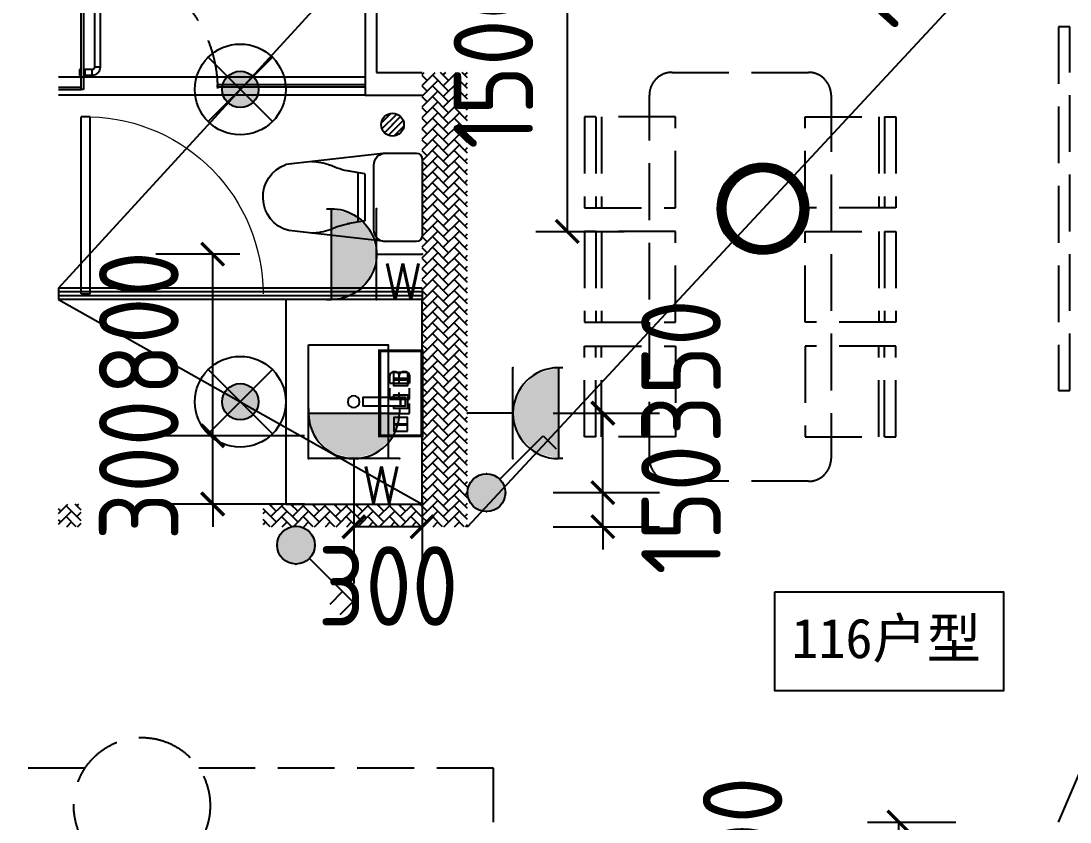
# Model space of a CAD drawing. Extents: x 3002737 to 4077523, y -995787 to -7267.
# Drawn here: x 3604489 to 3609106, y -713956 to -710429 of the extents above; entities that cross this region are included whole.
import ezdxf
from ezdxf.enums import TextEntityAlignment as Align

# ---------------------------------------------------------------- set-up
doc = ezdxf.new("R2010")
doc.units = 0
doc.header["$LTSCALE"] = 1000
doc.header["$MEASUREMENT"] = 0
doc.linetypes.add('A户型$0$DASH', pattern=[0.35, 0.25, -0.1])
doc.linetypes.add('DASH', pattern=[0.35, 0.25, -0.1])
doc.layers.get('0').update_dxf_attribs({"linetype": 'CONTINUOUS'})
doc.layers.get('Defpoints').update_dxf_attribs({"linetype": 'CONTINUOUS'})
for name, color, linetype in [('!!电气', 1, 'CONTINUOUS'), ('5fur', 175, 'CONTINUOUS'), ('CURTWALL', 4, 'CONTINUOUS'), ('EQUIP-插座', 3, 'CONTINUOUS'), ('EQUIP-照明', 3, 'CONTINUOUS'), ('IP-bath&kitchen-JOHNSON', 4, 'CONTINUOUS'), ('LVTRY', 252, 'CONTINUOUS'), ('P-bath&kitchen-JOHNSON', 4, 'CONTINUOUS'), ('TEL_TEXT', 7, 'CONTINUOUS'), ('保温', 6, 'CONTINUOUS')]:
    doc.layers.add(name, color=color, linetype=linetype)
doc.layers.add('EQUIP-消防', color=3, linetype='CONTINUOUS', lineweight=20)
doc.styles.add('_TEL_DIM', font='SIMPLEX', dxfattribs={"width": 0.8, "height": 3.5, "bigfont": 'HZTXT'})
doc.styles.get("Standard").update_dxf_attribs({"font": 'gbenor.shx', "bigfont": 'gbcbig.shx'})
doc.styles.add('黑体', font='simhei.ttf')
doc.dimstyles.get("Standard").update_dxf_attribs({"dimscale": 100, "dimtxt": 3.5, "dimasz": 1, "dimexe": 2.5, "dimexo": 3, "dimgap": 1.5, "dimtad": 1, "dimdec": 0, "dimzin": 0, "dimdsep": 46, "dimtxsty": 'Standard', "dimblk": 'ARCHTICK', "dimcen": 0.09, "dimadec": 0, "dimazin": 0, "dimtfac": 1, "dimtdec": 0, "dimtix": 1, "dimtmove": 2, "dimatfit": 3, "dimfxl": 1, "dimtolj": 1, "dimtzin": 0, "dimarcsym": 0})
pattern_1 = [(45, (0, 0), (0, 47.4157523), [100.584, -33.528]), (135, (23.708, 23.708), (3e-15, 47.4157523), [100.584, -33.528])]

# ---------------------------------------------------------------- blocks, each defined once
blk = doc.blocks.new('$lvtry$00000171')
for p, q in [((-74.2, 10.6), (-10.6, 74.2)), ((-69.8, -27.4), (27.4, 69.8)), ((-53, -53), (53, 53)), ((-27.4, -69.8), (69.8, 27.4)), ((10.6, -74.2), (74.2, -10.6))]:
    blk.add_line(p, q)
blk.add_circle((0, 0), 75)
blk.add_point((0, 0))
blk = doc.blocks.new('DSGDFGF')
blk.add_hatch(color=252).paths.add_polyline_path([(677792.1, 343575.9), (677790.9, 343578.7), (677782.6, 343575.2), (677783.8, 343572.5)])
at = {"color": 252}
for p, q in [((677781, 343575.1), (677792.8, 343580)), ((677781.6, 343574.8), (677782.2, 343575)), ((677792.6, 343568.1), (677782.1, 343568.1)), ((677792.6, 343566.8), (677782.1, 343566.8)), ((677782.2, 343575), (677783.5, 343571.8)), ((677782.3, 343566.8), (677782.3, 343547.2)), ((677783.5, 343571.8), (677792.7, 343575.6)), ((677787.3, 343577.7), (677787.3, 343538.6)), ((677791.4, 343578.9), (677793.1, 343579.6)), ((677791.4, 343578.9), (677792.7, 343575.6)), ((677792.3, 343566.8), (677792.3, 343545.4)), ((677781.8, 343558.8), (677784, 343558.3)), ((677784, 343558.3), (677781.8, 343558.3)), ((677792.9, 343558.9), (677790.7, 343558.4)), ((677790.7, 343558.4), (677792.9, 343558.4)), ((676468.9, 342807.1), (676404.1, 342871.9)), ((676471.8, 342832.4), (676429.4, 342874.8)), ((676440.6, 342778.8), (676375.8, 342843.6)), ((676457.7, 342790), (676387, 342860.7)), ((677752.3, 342860.3), (677792.3, 342860.3)), ((677752.3, 342080.3), (677752.3, 342860.3)), ((677792.3, 342080.3), (677792.3, 342860.3)), ((676415.3, 342775.8), (676372.8, 342818.3)), ((676451.7, 342700.2), (676317.3, 342700.2)), ((676451.7, 342700.2), (676891.6, 342650.1)), ((676292.3, 342675.2), (676292.3, 342335.2)), ((676505, 342363.4), (676505, 342646.9)), ((676543.6, 342608.4), (676622.4, 342622)), ((676543.6, 342608.4), (676543.6, 342402)), ((676575.6, 342613.9), (676575.6, 342396.5)), ((676543.6, 342402), (676622.4, 342388.4)), ((676451.7, 342310.2), (676879.4, 342358.9)), ((676317.3, 342310.2), (676451.7, 342310.2)), ((677792.3, 342080.3), (677752.3, 342080.3))]:
    blk.add_line(p, q, dxfattribs=at)
for points in [[(676792.3, 341855.3), (676442.3, 341855.3), (676442.3, 341355.6), (676792.3, 341355.6)], [(676357.2, 341735.5), (676357.2, 341675.5), (676417.2, 341675.5), (676417.2, 341735.5)], [(676412.2, 341708.5), (676412.2, 341702.5), (676362.2, 341702.5), (676362.2, 341708.5)], [(676387.2, 341585.5), (676387.2, 341625.5), (676367.2, 341625.5), (676367.2, 341585.5)], [(676387.2, 341625.5), (676387.2, 341585.5), (676552.2, 341585.5), (676552.2, 341625.5)], [(676357.2, 341475.5), (676357.2, 341535.5), (676417.2, 341535.5), (676417.2, 341475.5)], [(676412.2, 341502.5), (676412.2, 341508.5), (676362.2, 341508.5), (676362.2, 341502.5)]]:
    blk.add_lwpolyline(points, close=True, dxfattribs=at)
blk.add_lwpolyline([(676417.2, 341625.5), (676417.2, 341635.5), (676357.2, 341635.5), (676357.2, 341575.5), (676417.2, 341575.5), (676417.2, 341585.5)], dxfattribs=at)
blk.add_circle((676593.5, 341605.5), 26, dxfattribs=at)
for centre, radius, start, end in [((677793.5, 343561.9), 13.5, 155.1524, 208.9779), ((677800.8, 343573.5), 20.5, 177.9915, 196.9003), ((677781.4, 343574.2), 1, 111.5266, 175.7652), ((677800.9, 343573.5), 19.5, 177.4658, 196.2484), ((677781.9, 343574.4), 0.5, 112.733, 178.0542), ((677796, 343562.2), 14.6, 161.8973, 193.7147), ((677816.4, 343571), 24, 160.7609, 187.0487), ((677781, 343562.3), 12.4, 343.9451, 21.3478), ((677793.2, 343578.9), 1.17, 340.0401, 112.533), ((677781.3, 343561.9), 13.4, 330.1502, 25.0815), ((677793.2, 343579.1), 0.5, 340.7609, 112.533), ((677813.7, 343571.4), 20.6, 160.0401, 190.8473), ((677782.1, 343555.6), 0.5, 208.9779, 24.2283), ((677791.2, 343559.6), 9.42, 188.0154, 204.2283), ((677781.4, 343560.5), 11.7, 335.4186, 349.5177), ((677792.5, 343555.5), 0.5, 155.4186, 330.1502), ((676317.3, 342675.2), 25, 90, 180), ((676451.7, 342646.9), 53.3, 0, 90), ((676566.3, 342910.4), 293.8, 278.5172, 296.4631), ((676779.2, 342438.8), 224.1, 90, 111.4798), ((676839.7, 342506.4), 152.8, 285.0773, 70.1181), ((676451.7, 342363.4), 53.3, 270, 0), ((676566.3, 342100), 293.8, 63.5369, 81.4828), ((676779.2, 342571.5), 224.1, 248.5202, 270), ((676317.3, 342335.2), 25, 180, 270)]:
    blk.add_arc(centre, radius, start, end, dxfattribs=at)
at = {"color": 252, "lineweight": 13}
blk.add_arc((677772.3, 342080.3), 780, 91.4693, 180, dxfattribs=at)
at = {"color": 252, "extrusion": (0, 0, -1)}
blk.add_ellipse((676422.3, 342825.3), major_axis=(-35.4, 35.4), ratio=1, start_param=5.497787, end_param=11.780972, dxfattribs=at)
at = {"color": 252}
blk.add_open_spline([(677782.3, 343547.2), (677783.2, 343546.4), (677785, 343544.8), (677788.2, 343548.5), (677790.8, 343546.6), (677792.3, 343545.4)], degree=3, knots=[0, 0, 0, 0, 3.066329, 6.218313, 11.124135, 11.124135, 11.124135, 11.124135], dxfattribs=at)
blk.add_point((676422.3, 342825.3), dxfattribs=at)
at = {"layer": 'CURTWALL', "color": 252}
for p, q in [((676292.3, 342105.3), (677892.3, 342105.3)), ((676292.3, 342105.3), (676292.3, 342055.3)), ((676292.3, 342088.7), (677892.3, 342088.7)), ((677892.3, 342105.3), (677892.3, 342055.3)), ((676292.3, 342072), (677892.3, 342072)), ((676292.3, 342055.3), (677892.3, 342055.3))]:
    blk.add_line(p, q, dxfattribs=at)
at = {"layer": 'IP-bath&kitchen-JOHNSON', "color": 252}
for p, q in [((676492.3, 343855.3), (676492.3, 343055)), ((676542.3, 343855.3), (676542.3, 342955)), ((676755.5, 343548.5), (676817.3, 343638)), ((676542.3, 343553.9), (676542.4, 343406.7)), ((676715.9, 343490.9), (676591.6, 343490.9)), ((676715.9, 343469.9), (676591.6, 343469.9)), ((676803.7, 343480.3), (676967, 343480.3)), ((676755.5, 343412.1), (676817.3, 343322.7)), ((676492.3, 343055), (676292.3, 343055)), ((676542.3, 343035), (677892.3, 343035)), ((676542.3, 343000), (677192.3, 343000)), ((676542.3, 342990), (677192.3, 342990)), ((677192.3, 342990), (677192.3, 343000)), ((677892.3, 342990), (677792.3, 342990)), ((677792.3, 342980), (677792.3, 342990)), ((677892.3, 342980), (677792.3, 342980)), ((676542.3, 342955), (676292.3, 342955)), ((676542.3, 342955), (677892.3, 342955))]:
    blk.add_line(p, q, dxfattribs=at)
blk.add_lwpolyline([(676542.3, 343553.9), (676558.1, 343553.9), (676558.1, 343406.7), (676542.4, 343406.7)], dxfattribs=at)
for points in [[(676573, 343506.6, 0.364142), (676558.1, 343518.1, 0.020495)], [(676591.6, 343490.9, -0.21439), (676573, 343506.6, -7.649644)], [(676591.8, 343469.9, 0.214893), (676573, 343454, 7.649644)], [(676573, 343454, -0.364142), (676558.1, 343442.6, -0.020495)]]:
    blk.add_lwpolyline(points, format="xyb", dxfattribs=at)
blk.add_arc((676715.9, 343480.4), 10.5, 270.0085, 90.0085, dxfattribs=at)
for centre, major_axis, ratio, start_param, end_param in [((676723.6, 343480.4), (0, 53.6), 0.987577, 1.76809, 7.656688), ((676721.1, 343480.4), (0, -51), 0.990052, -1.36297, 4.504563), ((676720.1, 343480.4), (0, -26.8), 0.994812, -1.167677, 4.309269), ((676707.1, 343492.9), (-1.43, 0), 0.85, 4.712389, 10.995574), ((676707.1, 343467.9), (-1.43, 0), 0.85, -1.570796, 4.712389), ((676731.5, 343492.9), (-1.43, 0), 0.85, 4.712389, 10.995574), ((676731.5, 343467.9), (-1.43, 0), 0.85, 4.712389, 10.995574)]:
    blk.add_ellipse(centre, major_axis=major_axis, ratio=ratio, start_param=start_param, end_param=end_param, dxfattribs=at)
at = {"layer": 'LVTRY', "color": 252}
for p, q in [((676292.3, 341155.3), (676292.3, 342055.3)), ((676292.3, 342055.3), (676892.3, 342055.3)), ((676892.3, 342055.3), (676892.3, 341155.3)), ((676892.3, 341155.3), (676292.3, 341155.3))]:
    blk.add_line(p, q, dxfattribs=at)
at = {"layer": 'P-bath&kitchen-JOHNSON', "color": 252}
for p, q in [((677792.3, 343566.8), (677782.3, 343566.8)), ((677782.3, 343566.8), (677782.3, 342980)), ((677792.3, 342980), (677792.3, 343566.8)), ((677745, 343529.5), (677745, 343504.1)), ((677776.6, 343529.5), (677745, 343529.5)), ((677782.2, 343542.4), (677788.6, 343542.4)), ((677782.2, 343512.4), (677782.2, 343542.4)), ((677785.1, 343542.4), (677787.4, 343540.1)), ((677785.1, 343523.3), (677785.1, 343542.4)), ((677785.1, 343531.5), (677785.1, 343512.4)), ((677785.1, 343512.4), (677787.4, 343514.7)), ((677787.4, 343524.9), (677787.4, 343540.1)), ((677787.4, 343524.9), (677787.4, 343514.7)), ((677788.6, 343542.4), (677790.3, 343540.6)), ((677788.6, 343540.1), (677788.6, 343542.4)), ((677788.6, 343514.7), (677788.6, 343512.4)), ((677788.6, 343512.4), (677790.3, 343514.1)), ((677790.3, 343540.1), (677790.3, 343540.6)), ((677790.3, 343514.7), (677790.3, 343514.1)), ((677798.5, 343529.5), (677853.2, 343529.5)), ((677803.9, 343542.4), (677806.8, 343542.4)), ((677803.9, 343542.4), (677803.9, 343512.4)), ((677806.8, 343542.4), (677809.1, 343540.1)), ((677806.8, 343542.4), (677806.8, 343524.9)), ((677806.8, 343512.4), (677806.8, 343529.8)), ((677806.8, 343512.4), (677809.1, 343514.7)), ((677809.1, 343514.7), (677809.1, 343540.1)), ((677830.2, 343504.1), (677830.2, 343529.5)), ((677709.2, 343493.7), (677709.2, 343078.1)), ((677709.2, 343493.7), (677734.6, 343493.7)), ((677734.6, 343493.7), (677734.6, 343078.1)), ((677776.6, 343504.1), (677745, 343504.1)), ((677782.2, 343512.4), (677788.6, 343512.4)), ((677798.5, 343504.1), (677853.2, 343504.1)), ((677803.9, 343512.4), (677806.8, 343512.4)), ((677709.2, 343078.1), (677734.6, 343078.1)), ((677744.9, 343042.3), (677744.9, 343067.7)), ((677744.9, 343067.7), (677776.6, 343067.7)), ((677778.9, 343070), (677776.6, 343067.7)), ((677776.6, 343067.7), (677776.6, 343042.3)), ((677778.9, 343070), (677778.9, 343040)), ((677781.8, 343070), (677778.9, 343070)), ((677781.8, 343070), (677781.8, 343040)), ((677793.3, 343070), (677796.2, 343070)), ((677793.3, 343040), (677793.3, 343070)), ((677796.2, 343040), (677796.2, 343070)), ((677796.2, 343070), (677797.9, 343068.3)), ((677797.9, 343041.8), (677797.9, 343068.3)), ((677744.9, 343042.3), (677776.6, 343042.3)), ((677778.9, 343040), (677776.6, 343042.3)), ((677781.8, 343040), (677778.9, 343040)), ((677793.3, 343040), (677796.2, 343040)), ((677782.3, 342980), (677792.3, 342980))]:
    blk.add_line(p, q, dxfattribs=at)
at = {"layer": 'P-bath&kitchen-JOHNSON', "color": 252, "linetype": 'DASH'}
blk.add_arc((677778.5, 342977.6), 586.2, 89.7967, 179.3922, dxfattribs=at)
at = {"layer": 'P-bath&kitchen-JOHNSON', "color": 252}
blk.add_arc((677844.7, 343516.8), 15.3, 304.053, 55.9616, dxfattribs=at)
for centre, major_axis, start_param, end_param in [((677745, 343493.7), (0, 10.4), 0, 1.570796), ((677744.9, 343078.1), (0, 35.7), 1.570796, 3.141593), ((677744.9, 343078.1), (0, 10.4), 1.570796, 3.141593)]:
    blk.add_ellipse(centre, major_axis=major_axis, ratio=1, start_param=start_param, end_param=end_param, dxfattribs=at)
at = {"layer": 'LVTRY', "color": 252, "xscale": -0.6666666667107826, "yscale": 0.6666666667107826}
blk.add_blockref('$lvtry$00000171', (676672.3, 343725.3), dxfattribs=at)
blk = doc.blocks.new('GDFGDGRD')
at = {"layer": '保温', "linetype": 'ByBlock', "ltscale": 10}
h = blk.add_hatch(dxfattribs=at)
h.set_pattern_fill('AR-HBONE', color=251, scale=55)
h.set_pattern_definition(pattern_1)
h.paths.add_polyline_path([(427216.6, 370023.7), (427216.6, 372023.7), (427016.6, 372023.7), (427016.6, 370023.7)])
h = blk.add_hatch(dxfattribs=at)
h.set_pattern_fill('AR-HBONE', color=251, scale=55)
h.set_pattern_definition(pattern_1)
h.paths.add_polyline_path([(425516.6, 370023.7), (425516.6, 370123.7), (425416.6, 370123.7), (425416.6, 370023.7)])
h = blk.add_hatch(dxfattribs=at)
h.set_pattern_fill('AR-HBONE', color=251, scale=55)
h.set_pattern_definition(pattern_1)
h.paths.add_polyline_path([(427016.6, 370023.7), (427016.6, 370123.7), (426316.6, 370123.7), (426316.6, 370023.7)])
blk = doc.blocks.new('FGDGDGRDGRRD')
at = {"layer": '5fur', "color": 252, "linetype": 'A户型$0$DASH'}
for p, q in [((428585, 369958.6), (428534.8, 369958.6)), ((428534.8, 369958.6), (428534.8, 368358.3)), ((428585, 369958.6), (428534.8, 369958.6)), ((428534.8, 369958.6), (428534.8, 368358.3)), ((428585, 368358.3), (428585, 369958.6)), ((428585, 368358.3), (428585, 369958.6)), ((426834.8, 369758.3), (427434.8, 369758.3)), ((426834.8, 369758.3), (427434.8, 369758.3)), ((426734.8, 368058.3), (426734.8, 369658.3)), ((426734.8, 368058.3), (426734.8, 369658.3)), ((427534.8, 369658.3), (427534.8, 368058.3)), ((427534.8, 369658.3), (427534.8, 368058.3)), ((426849.6, 369562.7), (426449.6, 369562.7)), ((426449.6, 369562.7), (426449.6, 369162.7)), ((426849.6, 369562.7), (426449.6, 369562.7)), ((426449.6, 369562.7), (426449.6, 369162.7)), ((426499.6, 369562.7), (426499.6, 369162.7)), ((426499.6, 369562.7), (426499.6, 369162.7)), ((426524.6, 369562.7), (426524.6, 369162.7)), ((426524.6, 369562.7), (426524.6, 369162.7)), ((426849.6, 369162.7), (426849.6, 369562.7)), ((426849.6, 369162.7), (426849.6, 369562.7)), ((427420, 369162.7), (427420, 369562.7)), ((427420, 369562.7), (427820, 369562.7)), ((427420, 369162.7), (427420, 369562.7)), ((427420, 369562.7), (427820, 369562.7)), ((427745, 369562.7), (427745, 369162.7)), ((427745, 369562.7), (427745, 369162.7)), ((427770, 369562.7), (427770, 369162.7)), ((427770, 369562.7), (427770, 369162.7)), ((427820, 369562.7), (427820, 369162.7)), ((427820, 369562.7), (427820, 369162.7)), ((426449.6, 369162.7), (426849.6, 369162.7)), ((426449.6, 369162.7), (426849.6, 369162.7)), ((427820, 369162.7), (427420, 369162.7)), ((427820, 369162.7), (427420, 369162.7)), ((426849.6, 369058.3), (426449.6, 369058.3)), ((426449.6, 369058.3), (426449.6, 368658.3)), ((426849.6, 369058.3), (426449.6, 369058.3)), ((426449.6, 369058.3), (426449.6, 368658.3)), ((426499.6, 369058.3), (426499.6, 368658.3)), ((426499.6, 369058.3), (426499.6, 368658.3)), ((426524.6, 369058.3), (426524.6, 368658.3)), ((426524.6, 369058.3), (426524.6, 368658.3)), ((426849.6, 368658.3), (426849.6, 369058.3)), ((426849.6, 368658.3), (426849.6, 369058.3)), ((427420, 368658.3), (427420, 369058.3)), ((427420, 369058.3), (427820, 369058.3)), ((427420, 368658.3), (427420, 369058.3)), ((427420, 369058.3), (427820, 369058.3)), ((427745, 369058.3), (427745, 368658.3)), ((427745, 369058.3), (427745, 368658.3)), ((427770, 369058.3), (427770, 368658.3)), ((427770, 369058.3), (427770, 368658.3)), ((427820, 369058.3), (427820, 368658.3)), ((427820, 369058.3), (427820, 368658.3)), ((426449.6, 368658.3), (426849.6, 368658.3)), ((426449.6, 368658.3), (426849.6, 368658.3)), ((427820, 368658.3), (427420, 368658.3)), ((427820, 368658.3), (427420, 368658.3)), ((426449.6, 368153.8), (426449.6, 368553.8)), ((426449.6, 368553.8), (426849.6, 368553.8)), ((426449.6, 368153.8), (426449.6, 368553.8)), ((426449.6, 368553.8), (426849.6, 368553.8)), ((426499.6, 368153.8), (426499.6, 368553.8)), ((426499.6, 368153.8), (426499.6, 368553.8)), ((426524.6, 368153.8), (426524.6, 368553.8)), ((426524.6, 368153.8), (426524.6, 368553.8)), ((426849.6, 368553.8), (426849.6, 368153.8)), ((426849.6, 368553.8), (426849.6, 368153.8)), ((427420, 368553.8), (427420, 368153.8)), ((427820, 368553.8), (427420, 368553.8)), ((427420, 368553.8), (427420, 368153.8)), ((427820, 368553.8), (427420, 368553.8)), ((427745, 368153.8), (427745, 368553.8)), ((427745, 368153.8), (427745, 368553.8)), ((427770, 368153.8), (427770, 368553.8)), ((427770, 368153.8), (427770, 368553.8)), ((427820, 368153.8), (427820, 368553.8)), ((427820, 368153.8), (427820, 368553.8)), ((428534.8, 368358.3), (428585, 368358.3)), ((428534.8, 368358.3), (428585, 368358.3)), ((426849.6, 368153.8), (426449.6, 368153.8)), ((426849.6, 368153.8), (426449.6, 368153.8)), ((427420, 368153.8), (427820, 368153.8)), ((427420, 368153.8), (427820, 368153.8)), ((427434.8, 367958.3), (426834.8, 367958.3)), ((427434.8, 367958.3), (426834.8, 367958.3)), ((424251.3, 366694.8), (423434.8, 366694.8)), ((426049.7, 366694.8), (424752.7, 366694.8)), ((426049.7, 366458.3), (426049.7, 366694.8))]:
    blk.add_line(p, q, dxfattribs=at)
blk.add_circle((424502, 366530.1), 300, dxfattribs=at)
for centre, start, end in [((426834.8, 369658.3), 90, 180), ((426834.8, 369658.3), 90, 180), ((427434.8, 369658.3), 0, 90), ((427434.8, 369658.3), 0, 90), ((426834.8, 368058.3), 180, 270), ((426834.8, 368058.3), 180, 270), ((427434.8, 368058.3), 270, 0), ((427434.8, 368058.3), 270, 0)]:
    blk.add_arc(centre, 100, start, end, dxfattribs=at)
blk = doc.blocks.new('A$C1C403CBE')
at = {"color": 252}
blk.add_lwpolyline([(7952.9, 5913.6), (8958.9, 5913.6), (8958.9, 5477.6), (7952.9, 5477.6)], close=True, dxfattribs=at)
blk.add_blockref('GDFGDGRD', (-420616.6, -363823.7), dxfattribs=at)
blk.add_blockref('FGDGDGRDGRRD', (-419334.8, -361558.3))
at = {"color": 252, "xscale": -1}
blk.add_blockref('DSGDFGF', (682692.3, -334855.3), dxfattribs=at)
at = {"color": 252, "style": '黑体'}
blk.add_text('116户型', height=175, dxfattribs=at).set_placement((8025, 5621.5))
blk = doc.blocks.new('$equip$00001149')
for p, q in [((-0.354, 0.354), (0.354, -0.354)), ((0.354, 0.354), (-0.354, -0.354))]:
    blk.add_line(p, q)
for radius in [0.5, 0.2]:
    blk.add_circle((0, 0), radius)
for points in [[(-0.1, 0.173), (0.1, 0.173), (-0.173, 0.1), (0.173, 0.1)], [(0, 0.2), (0, 0.2), (-0.1, 0.173), (0.1, 0.173)], [(-0.173, 0.1), (0.173, 0.1), (-0.2, 0), (0.2, 0)], [(-0.173, -0.1), (0.173, -0.1), (-0.2, 0), (0.2, 0)], [(-0.1, -0.173), (0.1, -0.173), (-0.173, -0.1), (0.173, -0.1)], [(0, -0.2), (0, -0.2), (-0.1, -0.173), (0.1, -0.173)]]:
    blk.add_solid(points)
at = {"flags": 9}
blk.add_attdef('A', (0, 0), '', height=0.00002, dxfattribs=at)
blk = doc.blocks.new('$equip$00001150')
at = {"const_width": 0.1}
blk.add_lwpolyline([(-0.45, 0, 1), (0.45, 0, 1)], format="xyb", close=True, dxfattribs=at)
blk.add_circle((0, 0), 0.5)
at = {"flags": 9}
blk.add_attdef('A', (0, 0), '', height=0.00002, dxfattribs=at)
blk = doc.blocks.new('$equip$00001764')
for p, q in [((-0.5, 1.05), (-0.5, 1)), ((0.5, 1.05), (0.5, 1)), ((-0.5, 1), (0.5, 1)), ((0.5, 0.5), (-0.5, 0.5)), ((0, 0.5), (0, 0))]:
    blk.add_line(p, q)
blk.add_arc((0, 1), 0.5, 180, 0)
for p in [(-0.5, 0.5), (0.5, 0.5), (0, 0)]:
    blk.add_point(p)
for points in [[(0.433, 0.75), (-0.433, 0.75), (0.5, 1), (-0.5, 1)], [(0.25, 0.567), (-0.25, 0.567), (0.433, 0.75), (-0.433, 0.75)], [(0, 0.5), (0, 0.5), (0.25, 0.567), (-0.25, 0.567)]]:
    blk.add_solid(points)
at = {"color": 7, "style": '_TEL_DIM'}
blk.add_attdef('$TEXT$', text='', height=0.4, dxfattribs=at).set_placement((0.303, 0.211), align=Align.MIDDLE_CENTER)
at = {"color": 7, "style": '_TEL_DIM', "flags": 1}
blk.add_attdef('A', text='', height=0.00002, dxfattribs=at).set_placement((0, 0), align=Align.MIDDLE_CENTER)
blk = doc.blocks.new('_ArchTick')
at = {"color": 0, "linetype": 'ByBlock', "const_width": 0.15}
blk.add_lwpolyline([(-0.5, -0.5), (0.5, 0.5)], dxfattribs=at)
blk = doc.blocks.new('*D265')
at = {"layer": '!!电气', "color": 0, "lineweight": -2, "transparency": 16777216}
for p, q in [((3605954.2, -712532.9), (3605954.2, -712905.9)), ((3606254.2, -712532.9), (3606254.2, -712905.9)), ((3606254.2, -712655.9), (3605954.2, -712655.9))]:
    blk.add_line(p, q, dxfattribs=at)
at = {"layer": 'Defpoints', "color": 0, "transparency": 16777216}
for p in [(3605954.2, -712232.9), (3606254.2, -712232.9), (3605954.2, -712655.9)]:
    blk.add_point(p, dxfattribs=at)
at = {"layer": '!!电气', "color": 0, "lineweight": -2, "transparency": 16777216, "xscale": 100, "yscale": 100, "zscale": 100, "rotation": 180}
blk.add_blockref('_ArchTick', (3605954.2, -712655.9), dxfattribs=at)
at = {"layer": '!!电气', "color": 0, "lineweight": -2, "transparency": 16777216, "xscale": 100, "yscale": 100, "zscale": 100}
blk.add_blockref('_ArchTick', (3606254.2, -712655.9), dxfattribs=at)
at = {"layer": '!!电气', "color": 0, "transparency": 16777216, "insert": (3606104.2, -712916.8), "char_height": 350, "attachment_point": 5}
blk.add_mtext('\\A1;300', dxfattribs=at)
blk = doc.blocks.new('$equip$00002389')
for p, q in [((-0.65, 0.65), (-0.65, 0)), ((0.65, 0.65), (-0.65, 0.65)), ((0.65, 0), (0.65, 0.65)), ((-0.65, 0), (0.65, 0))]:
    blk.add_line(p, q)
at = {"const_width": 0.05}
blk.add_lwpolyline([(-0.65, 0.65), (0.65, 0.65), (0.65, 0), (-0.65, 0), (-0.65, 0.65), (0.65, 0.65)], dxfattribs=at)
for p in [(0, 0.65), (-0.65, 0.325), (0.65, 0.325), (0, 0)]:
    blk.add_point(p)
at = {"color": 7, "style": '_TEL_DIM'}
blk.add_attdef('$TEXT$', text='', height=0.3, dxfattribs=at).set_placement((0.006, 0.343), align=Align.MIDDLE_CENTER)
at = {"color": 7, "style": '_TEL_DIM', "flags": 1}
blk.add_attdef('A', text='', height=0.00002, dxfattribs=at).set_placement((0, 0), align=Align.MIDDLE_CENTER)
blk = doc.blocks.new('*D266')
at = {"layer": '!!电气', "color": 0, "lineweight": -2, "transparency": 16777216}
for p, q in [((3605332.8, -712255.9), (3605332.8, -712155.9)), ((3605736.4, -712255.9), (3605082.8, -712255.9)), ((3605332.8, -712555.9), (3605332.8, -712255.9)), ((3605736.4, -712555.9), (3605082.8, -712555.9)), ((3605332.8, -712555.9), (3605332.8, -712655.9))]:
    blk.add_line(p, q, dxfattribs=at)
at = {"layer": 'Defpoints', "color": 0, "transparency": 16777216}
for p in [(3605332.8, -712255.9), (3606036.4, -712255.9), (3606036.4, -712555.9)]:
    blk.add_point(p, dxfattribs=at)
at = {"layer": '!!电气', "color": 0, "lineweight": -2, "transparency": 16777216, "xscale": 100, "yscale": 100, "zscale": 100}
for p, rotation in [((3605332.8, -712255.9), 270), ((3605332.8, -712555.9), 90)]:
    blk.add_blockref('_ArchTick', p, dxfattribs=dict(at, rotation=rotation))
at = {"layer": '!!电气', "color": 0, "transparency": 16777216, "insert": (3605007.8, -712405.9), "char_height": 350, "attachment_point": 5, "rotation": 90}
blk.add_mtext('\\A1;300', dxfattribs=at)
blk = doc.blocks.new('$equip$00001963')
for p, q in [((0.147, 0.356), (0.625, 0.833)), ((0.625, 0.833), (0.766, 0.692)), ((0.512, 0.72), (0.653, 0.579))]:
    blk.add_line(p, q)
blk.add_circle((0, 0.208), 0.208)
for p in [(0, 0.417), (-0.208, 0.208), (0.208, 0.208), (0, 0)]:
    blk.add_point(p)
for points in [[(-0.104, 0.389), (0.104, 0.389), (-0.18, 0.313), (0.18, 0.313)], [(0, 0.417), (0, 0.417), (-0.104, 0.389), (0.104, 0.389)], [(-0.18, 0.313), (0.18, 0.313), (-0.208, 0.208), (0.208, 0.208)], [(-0.18, 0.104), (0.18, 0.104), (-0.208, 0.208), (0.208, 0.208)], [(-0.104, 0.028), (0.104, 0.028), (-0.18, 0.104), (0.18, 0.104)], [(0, 0), (0, 0), (-0.104, 0.028), (0.104, 0.028)]]:
    blk.add_solid(points)
at = {"layer": 'TEL_TEXT', "style": '_TEL_DIM', "flags": 1}
blk.add_attdef('A', text='', height=0.00002, dxfattribs=at).set_placement((0, 0), align=Align.MIDDLE_CENTER)
blk = doc.blocks.new('*D274')
at = {"layer": '!!电气', "color": 0, "lineweight": -2, "transparency": 16777216}
for p, q in [((3608214.7, -713955.9), (3608602.7, -713955.9)), ((3608352.7, -714255.9), (3608352.7, -713955.9)), ((3608214.7, -714255.9), (3608602.7, -714255.9))]:
    blk.add_line(p, q, dxfattribs=at)
at = {"layer": 'Defpoints', "color": 0, "transparency": 16777216}
for p in [(3607914.7, -713955.9), (3608352.7, -713955.9), (3607914.7, -714255.9)]:
    blk.add_point(p, dxfattribs=at)
at = {"layer": '!!电气', "color": 0, "lineweight": -2, "transparency": 16777216, "xscale": 100, "yscale": 100, "zscale": 100}
for p, rotation in [((3608352.7, -713955.9), 90), ((3608352.7, -714255.9), 270)]:
    blk.add_blockref('_ArchTick', p, dxfattribs=dict(at, rotation=rotation))
at = {"layer": '!!电气', "color": 0, "transparency": 16777216, "insert": (3607664.7, -714066.4), "char_height": 350, "attachment_point": 5, "rotation": 90}
blk.add_mtext('\\A1;300', dxfattribs=at)
blk = doc.blocks.new('*D279')
at = {"layer": '!!电气', "color": 0, "lineweight": -2, "transparency": 16777216}
for p, q in [((3607049.6, -712505.9), (3607049.6, -712405.9)), ((3606831, -712505.9), (3607299.6, -712505.9)), ((3607049.6, -712655.9), (3607049.6, -712505.9)), ((3606831, -712655.9), (3607299.6, -712655.9)), ((3607049.6, -712655.9), (3607049.6, -712755.9))]:
    blk.add_line(p, q, dxfattribs=at)
at = {"layer": 'Defpoints', "color": 0, "transparency": 16777216}
for p in [(3606531, -712505.9), (3607049.6, -712505.9), (3606531, -712655.9)]:
    blk.add_point(p, dxfattribs=at)
at = {"layer": '!!电气', "color": 0, "lineweight": -2, "transparency": 16777216, "xscale": 100, "yscale": 100, "zscale": 100}
for p, rotation in [((3607049.6, -712505.9), 270), ((3607049.6, -712655.9), 90)]:
    blk.add_blockref('_ArchTick', p, dxfattribs=dict(at, rotation=rotation))
at = {"layer": '!!电气', "color": 0, "transparency": 16777216, "insert": (3607393.8, -712580.9), "char_height": 350, "attachment_point": 5, "rotation": 90}
blk.add_mtext('\\A1;150', dxfattribs=at)
blk = doc.blocks.new('$equip$00001962')
for p, q in [((0.147, 0.356), (0.625, 0.833)), ((0.625, 0.833), (0.766, 0.692))]:
    blk.add_line(p, q)
blk.add_circle((0, 0.208), 0.208)
for p in [(0, 0.417), (-0.208, 0.208), (0.208, 0.208), (0, 0)]:
    blk.add_point(p)
for points in [[(-0.104, 0.389), (0.104, 0.389), (-0.18, 0.313), (0.18, 0.313)], [(0, 0.417), (0, 0.417), (-0.104, 0.389), (0.104, 0.389)], [(-0.18, 0.313), (0.18, 0.313), (-0.208, 0.208), (0.208, 0.208)], [(-0.18, 0.104), (0.18, 0.104), (-0.208, 0.208), (0.208, 0.208)], [(-0.104, 0.028), (0.104, 0.028), (-0.18, 0.104), (0.18, 0.104)], [(0, 0), (0, 0), (-0.104, 0.028), (0.104, 0.028)]]:
    blk.add_solid(points)
at = {"layer": 'TEL_TEXT', "style": '_TEL_DIM', "flags": 1}
blk.add_attdef('A', text='', height=0.00002, dxfattribs=at).set_placement((0, 0), align=Align.MIDDLE_CENTER)
blk = doc.blocks.new('*D280')
at = {"layer": '!!电气', "color": 0, "lineweight": -2, "transparency": 16777216}
for p, q in [((3606754.3, -709855.9), (3607142.9, -709855.9)), ((3606892.9, -709855.9), (3606892.9, -711355.9)), ((3606754.3, -711355.9), (3607142.9, -711355.9))]:
    blk.add_line(p, q, dxfattribs=at)
at = {"layer": 'Defpoints', "color": 0, "transparency": 16777216}
for p in [(3606454.3, -709855.9), (3606454.3, -711355.9), (3606892.9, -711355.9)]:
    blk.add_point(p, dxfattribs=at)
at = {"layer": '!!电气', "color": 0, "lineweight": -2, "transparency": 16777216, "xscale": 100, "yscale": 100, "zscale": 100}
for p, rotation in [((3606892.9, -709855.9), 90), ((3606892.9, -711355.9), 270)]:
    blk.add_blockref('_ArchTick', p, dxfattribs=dict(at, rotation=rotation))
at = {"layer": '!!电气', "color": 0, "transparency": 16777216, "insert": (3606567.9, -710605.9), "char_height": 350, "attachment_point": 5, "rotation": 90}
blk.add_mtext('\\A1;1500', dxfattribs=at)
blk = doc.blocks.new('$equip$00001237')
for p, q in [((-0.5, 1.05), (-0.5, 1)), ((0.5, 1.05), (0.5, 1)), ((-0.5, 1), (0.5, 1)), ((0.5, 0.5), (-0.5, 0.5)), ((0, 0.5), (0, 0))]:
    blk.add_line(p, q)
blk.add_arc((0, 1), 0.5, 180, 0)
for p in [(0, 1), (-0.5, 0.5), (0.5, 0.5), (0, 0)]:
    blk.add_point(p)
for points in [[(0.433, 0.75), (-0.433, 0.75), (0.5, 1), (-0.5, 1)], [(0.25, 0.567), (-0.25, 0.567), (0.433, 0.75), (-0.433, 0.75)], [(0, 0.5), (0, 0.5), (0.25, 0.567), (-0.25, 0.567)]]:
    blk.add_solid(points)
at = {"flags": 9}
blk.add_attdef('A', (0, 0), '', height=0.00002, dxfattribs=at)
blk = doc.blocks.new('*D288')
at = {"layer": '!!电气', "color": 0, "lineweight": -2, "transparency": 16777216}
for p, q in [((3608748.2, -710106.4), (3608748.2, -710006.4)), ((3608875.6, -710106.4), (3608498.2, -710106.4)), ((3608748.2, -710256.4), (3608748.2, -710106.4)), ((3608875.6, -710256.4), (3608498.2, -710256.4)), ((3608748.2, -710256.4), (3608748.2, -710356.4))]:
    blk.add_line(p, q, dxfattribs=at)
at = {"layer": 'Defpoints', "color": 0, "transparency": 16777216}
for p in [(3608748.2, -710106.4), (3609175.6, -710106.4), (3609175.6, -710256.4)]:
    blk.add_point(p, dxfattribs=at)
at = {"layer": '!!电气', "color": 0, "lineweight": -2, "transparency": 16777216, "xscale": 100, "yscale": 100, "zscale": 100}
for p, rotation in [((3608748.2, -710106.4), 270), ((3608748.2, -710256.4), 90)]:
    blk.add_blockref('_ArchTick', p, dxfattribs=dict(at, rotation=rotation))
at = {"layer": '!!电气', "color": 0, "transparency": 16777216, "insert": (3608423.2, -710181.4), "char_height": 350, "attachment_point": 5, "rotation": 90}
blk.add_mtext('\\A1;150', dxfattribs=at)
blk = doc.blocks.new('*D293')
at = {"layer": '!!电气', "color": 0, "lineweight": -2, "transparency": 16777216}
for p, q in [((3605452.1, -711455.9), (3605082.8, -711455.9)), ((3605332.8, -712255.9), (3605332.8, -711455.9)), ((3605148.6, -712255.9), (3605082.8, -712255.9))]:
    blk.add_line(p, q, dxfattribs=at)
at = {"layer": 'Defpoints', "color": 0, "transparency": 16777216}
for p in [(3605332.8, -711455.9), (3605752.1, -711455.9), (3605448.6, -712255.9)]:
    blk.add_point(p, dxfattribs=at)
at = {"layer": '!!电气', "color": 0, "lineweight": -2, "transparency": 16777216, "xscale": 100, "yscale": 100, "zscale": 100}
for p, rotation in [((3605332.8, -711455.9), 90), ((3605332.8, -712255.9), 270)]:
    blk.add_blockref('_ArchTick', p, dxfattribs=dict(at, rotation=rotation))
at = {"layer": '!!电气', "color": 0, "transparency": 16777216, "insert": (3605007.8, -711759.9), "char_height": 350, "attachment_point": 5, "rotation": 90}
blk.add_mtext('\\A1;800', dxfattribs=at)
blk = doc.blocks.new('*D325')
at = {"layer": '!!电气', "color": 0, "lineweight": -2, "transparency": 16777216}
for p, q in [((3606831, -712156.1), (3607299.6, -712156.1)), ((3607049.6, -712505.9), (3607049.6, -712156.1)), ((3606831, -712505.9), (3607299.6, -712505.9))]:
    blk.add_line(p, q, dxfattribs=at)
at = {"layer": 'Defpoints', "color": 0, "transparency": 16777216}
for p in [(3606531, -712156.1), (3607049.6, -712156.1), (3606531, -712505.9)]:
    blk.add_point(p, dxfattribs=at)
at = {"layer": '!!电气', "color": 0, "lineweight": -2, "transparency": 16777216, "xscale": 100, "yscale": 100, "zscale": 100}
for p, rotation in [((3607049.6, -712156.1), 90), ((3607049.6, -712505.9), 270)]:
    blk.add_blockref('_ArchTick', p, dxfattribs=dict(at, rotation=rotation))
at = {"layer": '!!电气', "color": 0, "transparency": 16777216, "insert": (3607393.8, -711971.3), "char_height": 350, "attachment_point": 5, "rotation": 90}
blk.add_mtext('\\A1;350', dxfattribs=at)

msp = doc.modelspace()

# ---------------------------------------------------------------- linework, layer by layer
at = {"layer": '!!电气'}
for points in [[(3604654.3, -711605.9), (3606254.3, -709855.9)], [(3606454.3, -712655.9), (3609054.3, -709855.9)], [(3609054.3, -713955.9), (3610554.3, -710455.9)], [(3604654.3, -711655.9), (3606254.3, -712555.9)]]:
    msp.add_lwpolyline(points, dxfattribs=at)

# ---------------------------------------------------------------- block references
msp.add_blockref('A$C1C403CBE', (3599854.3, -718855.9), dxfattribs=at)
at = {"layer": 'EQUIP-插座', "color": 6}
ref = msp.add_blockref('$equip$00001764', (3606254.3, -711455.9), dxfattribs=dict(at, xscale=-400, yscale=400, zscale=400, rotation=90.00000000122533))
ref.add_attrib('$TEXT$', 'W', dxfattribs={"layer": '0', "color": 7, "height": 160, "style": '_TEL_DIM'}).set_placement((3606169.8, -711577.1), align=Align.MIDDLE_CENTER)
at = {"layer": 'EQUIP-插座', "color": 2, "xscale": 400, "yscale": 400, "zscale": 400, "rotation": 270}
msp.add_blockref('$equip$00001237', (3606454.3, -712156.1), dxfattribs=at)
at = {"layer": 'EQUIP-插座', "color": 2, "xscale": 400, "yscale": 400, "zscale": 400}
msp.add_blockref('$equip$00001764', (3605954.2, -712555.9), dxfattribs=at).add_auto_attribs({'$TEXT$': 'W'})
at = {"layer": 'EQUIP-消防', "color": 7, "xscale": 288, "yscale": 288, "zscale": 288, "rotation": 90}
msp.add_blockref('$equip$00002389', (3606254.3, -712068.7), dxfattribs=at).add_auto_attribs({'$TEXT$': 'LEB'})
at = {"layer": 'EQUIP-照明', "color": 2, "xscale": 400, "yscale": 400, "zscale": 400}
for name, p in [('$equip$00001149', (3605454.3, -710730.9)), ('$equip$00001150', (3607754.3, -711255.9)), ('$equip$00001149', (3605454.3, -712105.9)), ('$equip$00001962', (3606537.5, -712589.2))]:
    msp.add_blockref(name, p, dxfattribs=at)
at = {"layer": 'EQUIP-照明', "xscale": 400, "yscale": 400, "zscale": 400, "rotation": 270.0000000012968}
msp.add_blockref('$equip$00001963', (3605616.1, -712736.8), dxfattribs=at)

# ---------------------------------------------------------------- dimensions: what is measured, and where the dimension line sits
at = {"layer": '!!电气'}
for base, p1, p2, picture, middle in [((3608748.2, -710106.4), (3609175.6, -710256.4), (3609175.6, -710106.4), '*D288', (3608423.2, -710181.4)), ((3606892.9, -711355.9), (3606454.3, -709855.9), (3606454.3, -711355.9), '*D280', (3606567.9, -710605.9))]:
    dim = msp.add_linear_dim(base=base, p1=p1, p2=p2, angle=90, dimstyle='Standard', override={"dimzin": 8}, dxfattribs=at)
    dim.commit()
    dim.dimension.update_dxf_attribs({"geometry": picture, "text_midpoint": middle})
for base, p1, p2, picture, middle in [((3605332.8, -711455.9), (3605448.6, -712255.9), (3605752.1, -711455.9), '*D293', (3605007.8, -711759.9)), ((3607049.6, -712156.1), (3606531, -712505.9), (3606531, -712156.1), '*D325', (3607393.8, -711971.3)), ((3607049.6, -712505.9), (3606531, -712655.9), (3606531, -712505.9), '*D279', (3607393.8, -712580.9))]:
    dim = msp.add_linear_dim(base=base, p1=p1, p2=p2, angle=90, dimstyle='Standard', override={"dimzin": 8}, dxfattribs=at)
    dim.commit()
    dim.dimension.update_dxf_attribs({"geometry": picture, "text_midpoint": middle, "dimtype": 128})
at = {"layer": '!!电气', "color": 1}
dim = msp.add_linear_dim(base=(3605332.8, -712255.9), p1=(3606036.4, -712555.9), p2=(3606036.4, -712255.9), angle=90, dimstyle='Standard', override={"dimzin": 8}, dxfattribs=at)
dim.commit()
dim.dimension.update_dxf_attribs({"geometry": '*D266', "text_midpoint": (3605007.8, -712405.9)})
dim = msp.add_linear_dim(base=(3605954.2, -712655.9), p1=(3606254.2, -712232.9), p2=(3605954.2, -712232.9), dimstyle='Standard', override={"dimzin": 8}, dxfattribs=at)
dim.commit()
dim.dimension.update_dxf_attribs({"geometry": '*D265', "text_midpoint": (3606104.2, -712916.8), "dimtype": 128})
dim = msp.add_linear_dim(base=(3608352.7, -713955.9), p1=(3607914.7, -714255.9), p2=(3607914.7, -713955.9), angle=90, dimstyle='Standard', override={"dimzin": 8}, dxfattribs=at)
dim.commit()
dim.dimension.update_dxf_attribs({"geometry": '*D274', "text_midpoint": (3607664.7, -714066.4), "dimtype": 128})

doc.saveas('drawing.dxf')
